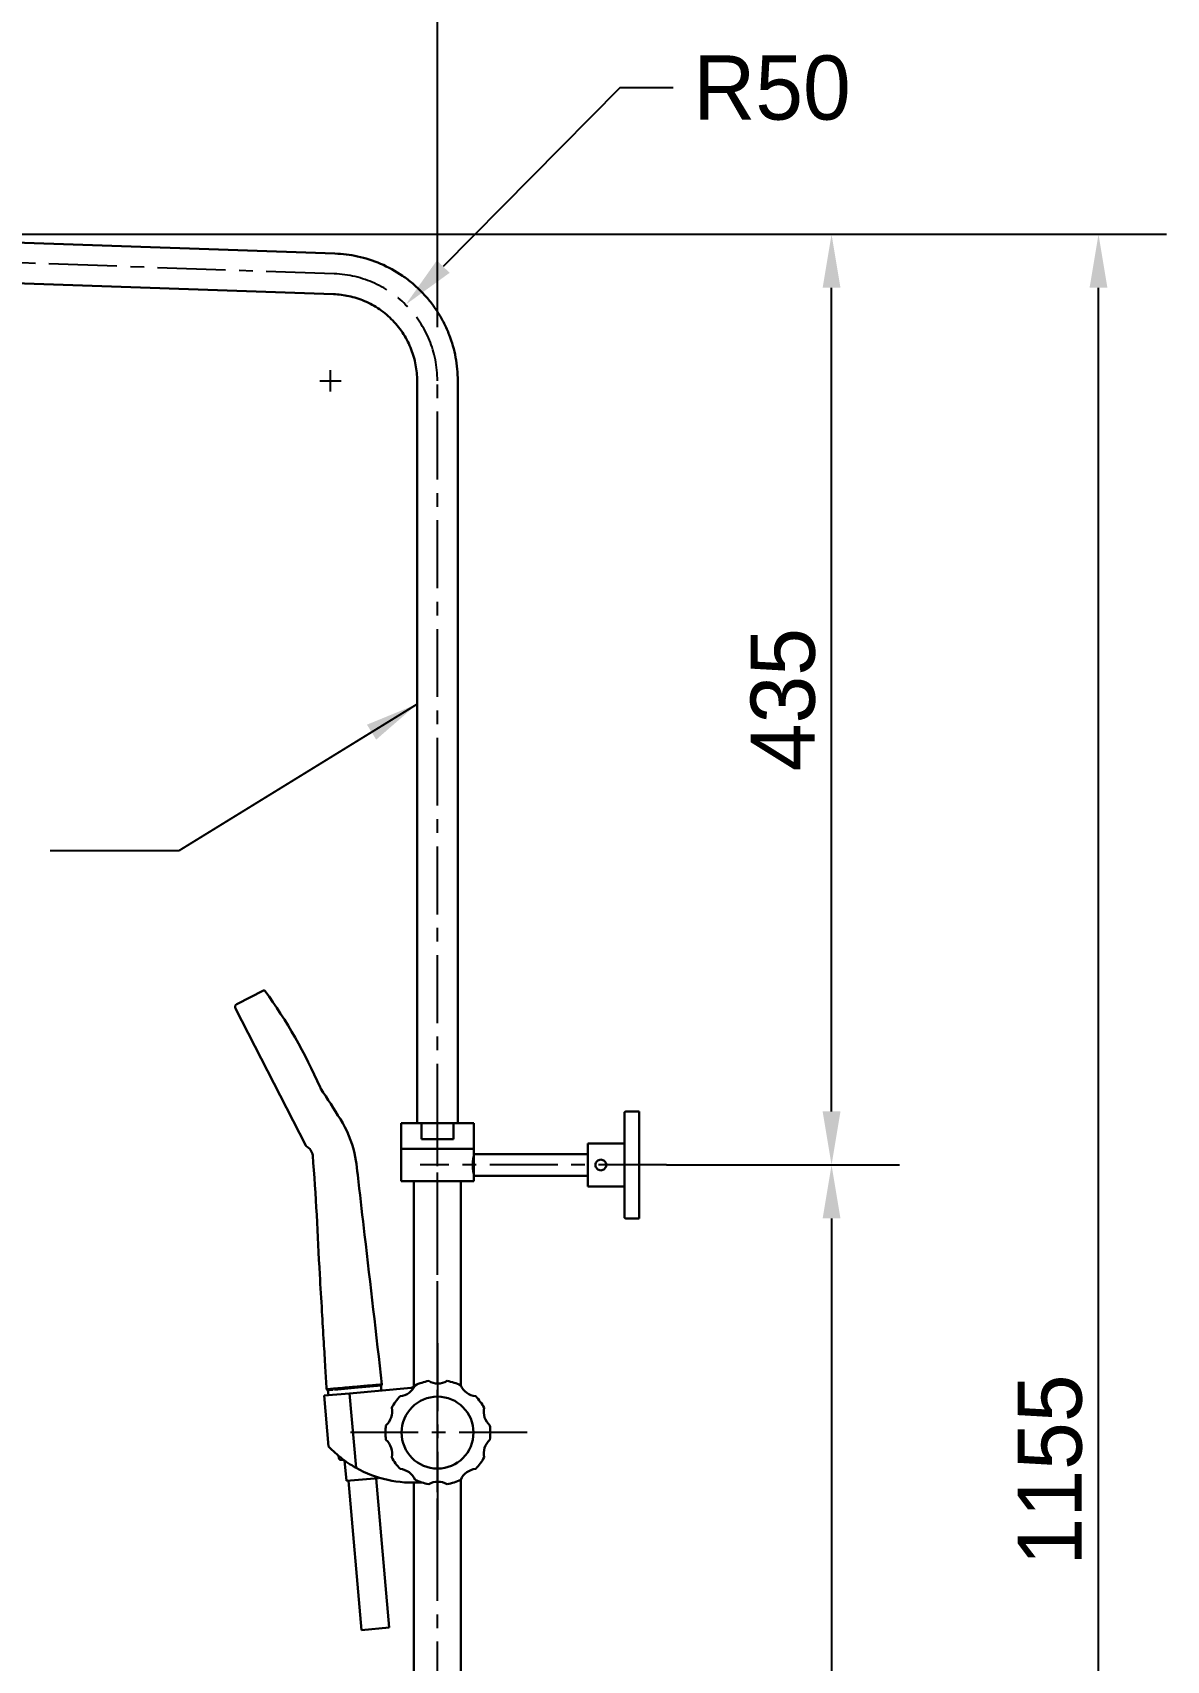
# Model space of a CAD drawing. Header units: millimetres. Extents: x 577 to 7172, y 252 to 2707.
# Drawn here: x 5721 to 6251, y 1122 to 1882 of the extents above; entities that cross this region are included whole.
import ezdxf

# ---------------------------------------------------------------- set-up
doc = ezdxf.new("R2010")
doc.units = ezdxf.units.MM
doc.header["$MEASUREMENT"] = 0
doc.linetypes.add('CENTER', pattern=[50.8, 31.75, -6.35, 6.35, -6.35])
for name, color, linetype, lineweight in [('기호(ISO)', 7, 'Continuous', 25), ('외형선(ISO)', 7, 'Continuous', 30), ('치수(ISO)', 7, 'Continuous', 25)]:
    doc.layers.add(name, color=color, linetype=linetype, lineweight=lineweight)
doc.layers.add('중심 표식(ISO)', color=1, linetype='CENTER', lineweight=25, true_color=0xff0000)
doc.layers.add('중심선(ISO)', color=1, linetype='CENTER', lineweight=25, true_color=0xff0000)
doc.styles.add('Tahoma', font='tahoma.ttf')
doc.styles.add('굴림', font='')
doc.styles.get('굴림').set_extended_font_data('援대┝')
doc.dimstyles.new('기본값 (ISO)', dxfattribs={"dimscale": 10, "dimtxt": 3, "dimasz": 2.5, "dimexe": 3.175, "dimexo": 0, "dimgap": 0.762, "dimtad": 1, "dimtoh": 1, "dimdec": 0, "dimzin": 1, "dimdsep": 46, "dimtxsty": '굴림', "dimcen": 0.5, "dimazin": 0, "dimtfac": 1, "dimtdec": 4, "dimtix": 1, "dimtmove": 1, "dimatfit": 3, "dimfxl": 1, "dimtolj": 1, "dimtzin": 1, "dimarcsym": 0})
doc.dimstyles.new('기본값 - 방법 1b (ISO)$7', dxfattribs={"dimscale": 10, "dimtxt": 3.5, "dimasz": 2.5, "dimexe": 3.175, "dimexo": 0, "dimgap": 0.762, "dimtad": 1, "dimtoh": 1, "dimzin": 1, "dimdsep": 46, "dimtxsty": 'Tahoma', "dimcen": 0.09, "dimazin": 0, "dimtfac": 1, "dimtdec": 4, "dimtix": 1, "dimtmove": 1, "dimatfit": 3, "dimfxl": 1, "dimtolj": 1, "dimtzin": 1, "dimarcsym": 0})

# ---------------------------------------------------------------- blocks, each defined once
blk = doc.blocks.new('*D5')
at = {"layer": 'Defpoints', "color": 0}
for p in [(6016.98, 1353.11), (5926.99, 633.11), (6094.15, 633.11)]:
    blk.add_point(p, dxfattribs=at)
at = {"layer": '치수(ISO)', "color": 0, "lineweight": -2}
for p, q in [((6016.98, 1353.11), (6125.9, 1353.11)), ((6094.15, 1328.11), (6094.15, 658.11)), ((5926.99, 633.11), (6125.9, 633.11))]:
    blk.add_line(p, q, dxfattribs=at)
at = {"layer": '치수(ISO)', "color": 0}
for points in [[(6098.31, 1328.11), (6089.98, 1328.11), (6094.15, 1353.11)], [(6089.98, 658.11), (6098.31, 658.11), (6094.15, 633.11)]]:
    blk.add_solid(points, dxfattribs=at)
at = {"layer": '치수(ISO)', "color": 0, "insert": (6071.53, 993.11), "char_height": 30, "attachment_point": 5, "rotation": 90, "style": '굴림'}
blk.add_mtext('\\A1;720', dxfattribs=at)
blk = doc.blocks.new('*D6')
at = {"layer": 'Defpoints', "color": 0}
for p in [(5603.83, 1788.08), (6094.15, 1788.08), (6016.98, 1353.11)]:
    blk.add_point(p, dxfattribs=at)
at = {"layer": '치수(ISO)', "color": 0, "lineweight": -2}
for p, q in [((5603.83, 1788.08), (6125.9, 1788.08)), ((6094.15, 1378.11), (6094.15, 1763.08)), ((6016.98, 1353.11), (6125.9, 1353.11))]:
    blk.add_line(p, q, dxfattribs=at)
at = {"layer": '치수(ISO)', "color": 0}
for points in [[(6098.31, 1763.08), (6089.98, 1763.08), (6094.15, 1788.08)], [(6089.98, 1378.11), (6098.31, 1378.11), (6094.15, 1353.11)]]:
    blk.add_solid(points, dxfattribs=at)
at = {"layer": '치수(ISO)', "color": 0, "insert": (6071.53, 1570.6), "char_height": 30, "attachment_point": 5, "rotation": 90, "style": '굴림'}
blk.add_mtext('\\A1;435', dxfattribs=at)
blk = doc.blocks.new('*D9')
at = {"layer": 'Defpoints', "color": 0}
for p in [(5909.99, 1904.6), (5909.99, 1744.6), (5544.81, 1693.13)]:
    blk.add_point(p, dxfattribs=at)
at = {"layer": '치수(ISO)', "color": 0, "lineweight": -2}
for p, q in [((5544.81, 1693.13), (5544.81, 1936.35)), ((5909.99, 1744.6), (5909.99, 1936.35)), ((5569.81, 1904.6), (5884.99, 1904.6))]:
    blk.add_line(p, q, dxfattribs=at)
at = {"layer": '치수(ISO)', "color": 0}
for points in [[(5569.81, 1908.76), (5569.81, 1900.43), (5544.81, 1904.6)], [(5884.99, 1900.43), (5884.99, 1908.76), (5909.99, 1904.6)]]:
    blk.add_solid(points, dxfattribs=at)
at = {"layer": '치수(ISO)', "color": 0, "insert": (5727.4, 1927.22), "char_height": 30, "attachment_point": 5, "style": '굴림'}
blk.add_mtext('\\A1;365', dxfattribs=at)
blk = doc.blocks.new('*D15')
at = {"layer": 'Defpoints', "color": 0}
for p in [(5603.83, 1788.08), (6218.89, 1788.08), (5926.99, 633.11)]:
    blk.add_point(p, dxfattribs=at)
at = {"layer": '치수(ISO)', "color": 0, "lineweight": -2}
for p, q in [((5603.83, 1788.08), (6250.64, 1788.08)), ((6218.89, 658.11), (6218.89, 1763.08)), ((5926.99, 633.11), (6250.64, 633.11))]:
    blk.add_line(p, q, dxfattribs=at)
at = {"layer": '치수(ISO)', "color": 0}
for points in [[(6223.06, 1763.08), (6214.72, 1763.08), (6218.89, 1788.08)], [(6214.72, 658.11), (6223.06, 658.11), (6218.89, 633.11)]]:
    blk.add_solid(points, dxfattribs=at)
at = {"layer": '치수(ISO)', "color": 0, "insert": (6196.27, 1210.59), "char_height": 30, "attachment_point": 5, "rotation": 90, "style": '굴림'}
blk.add_mtext('\\A1;1155', dxfattribs=at)
blk = doc.blocks.new('*D16')
at = {"layer": 'Defpoints', "color": 0}
for p in [(5895.13, 1755.17), (5859.99, 1719.6)]:
    blk.add_point(p, dxfattribs=at)
at = {"layer": '치수(ISO)', "color": 0, "lineweight": -2}
for p, q in [((5995.16, 1856.43), (5912.7, 1772.95)), ((6020.16, 1856.43), (5995.16, 1856.43)), ((5854.99, 1719.6), (5864.99, 1719.6)), ((5859.99, 1714.6), (5859.99, 1724.6))]:
    blk.add_line(p, q, dxfattribs=at)
at = {"layer": '치수(ISO)', "color": 0}
blk.add_solid([(5909.73, 1775.88), (5915.66, 1770.03), (5895.13, 1755.17)], dxfattribs=at)
at = {"layer": '치수(ISO)', "color": 0, "insert": (6066.35, 1856.43), "char_height": 30, "attachment_point": 5, "style": '굴림'}
blk.add_mtext('\\A1;R50', dxfattribs=at)

msp = doc.modelspace()

# ---------------------------------------------------------------- linework, layer by layer
at = {"layer": '외형선(ISO)'}
for p, q in [((5862.06, 1779.06), (5603.83, 1788.08)), ((5861.4, 1760.07), (5603.17, 1769.09)), ((5900.49, 1372.61), (5900.49, 1719.6)), ((5919.49, 1372.61), (5919.49, 1719.6)), ((5816.23, 1428.29), (5828.76, 1434.71)), ((5848.42, 1362.2), (5815.58, 1426.27)), ((5997.32, 1377.36), (5997.32, 1353.11)), ((6004.32, 1378.11), (5998.07, 1378.11)), ((6004.32, 1328.11), (6004.32, 1378.11)), ((5902.48, 1372.61), (5892.99, 1372.61)), ((5892.99, 1372.61), (5892.99, 1360.61)), ((5902.48, 1372.61), (5917.5, 1372.61)), ((5902.48, 1365.11), (5902.48, 1372.61)), ((5926.99, 1372.61), (5917.5, 1372.61)), ((5917.5, 1372.61), (5917.5, 1365.11)), ((5926.99, 1372.61), (5926.99, 1360.61)), ((5917.5, 1365.11), (5902.48, 1365.11)), ((5980.32, 1343.11), (5980.32, 1363.11)), ((5997.32, 1363.11), (5980.32, 1363.11)), ((5926.99, 1360.61), (5892.99, 1360.61)), ((5892.99, 1360.61), (5926.99, 1360.61)), ((5892.99, 1345.61), (5892.99, 1360.61)), ((5926.98, 1357.11), (5926.93, 1357.11)), ((5926.98, 1348.13), (5926.98, 1358.1)), ((5926.99, 1358.11), (5926.99, 1360.61)), ((5980.32, 1358.11), (5926.99, 1358.11)), ((5926.98, 1349.11), (5926.93, 1349.11)), ((5980.32, 1348.11), (5926.99, 1348.11)), ((5926.99, 1345.61), (5926.99, 1348.11)), ((5997.32, 1353.11), (5997.32, 1328.86)), ((5892.99, 1345.61), (5926.99, 1345.61)), ((5898.99, 1249.42), (5898.99, 1345.61)), ((5920.99, 1249.88), (5920.99, 1345.61)), ((5997.32, 1343.11), (5980.32, 1343.11)), ((6004.32, 1328.11), (5998.07, 1328.11)), ((5859.08, 1245.52), (5858.7, 1247.83)), ((5858.7, 1247.83), (5858.7, 1247.83)), ((5858.71, 1247.83), (5858.85, 1247.84)), ((5859.06, 1247.86), (5859.44, 1247.89)), ((5861.22, 1248.05), (5859.44, 1247.89)), ((5871.16, 1248.92), (5861.83, 1248.1)), ((5868.9, 1246.38), (5897.63, 1248.89)), ((5883.61, 1250.01), (5871.16, 1248.92)), ((5883.64, 1247.67), (5883.61, 1250.01)), ((5897.63, 1248.89), (5899.24, 1249.52)), ((5868.9, 1246.38), (5856.99, 1245.34)), ((5859.08, 1221.54), (5856.99, 1245.34)), ((5871.95, 1211.58), (5868.9, 1246.38)), ((5863.92, 1216.09), (5863.74, 1217.2)), ((5863.92, 1216.09), (5863.92, 1216.09)), ((5866.1, 1215.35), (5864.99, 1215.25)), ((5867.43, 1205.43), (5866.6, 1214.99)), ((5867.43, 1205.43), (5882.38, 1206.74)), ((5868.43, 1205.52), (5874.53, 1135.78)), ((5881.38, 1206.65), (5887.48, 1136.92)), ((5882.38, 1206.74), (5882.34, 1207.12)), ((5898.99, 905.54), (5898.99, 1204.66)), ((5920.99, 905.04), (5920.99, 1206.22)), ((5887.48, 1136.92), (5874.53, 1135.78))]:
    msp.add_line(p, q, dxfattribs=at)
msp.add_circle((5910.03, 1228.05), 16.81, dxfattribs=at)
for centre, radius, start, end in [((5828.98, 1434.26), 0.5, 35.73327, 117.13547), ((5628.08, 1289.72), 248, 23.71152, 35.73313), ((5816.92, 1426.96), 1.5, 117.13548, 207.13548), ((5859.72, 1391.46), 5, 203.71373, 212.57692), ((5849.76, 1362.88), 1.5, 207.13548, 241.91213), ((5891.72, 1253.49), 8.5, 275.50495, 336.49505), ((5910.2, 1228.05), 24.5, 100.13926, 115.86074), ((5910.2, 1259.49), 8.5, 239.50495, 300.49505), ((5910.2, 1228.05), 24.5, 64.13926, 79.86074), ((5928.68, 1253.49), 8.5, 203.50495, 264.49505), ((5910.2, 1228.05), 24.5, 136.13926, 151.86074), ((5910.2, 1228.05), 24.5, 28.13926, 43.86074), ((5880.3, 1237.77), 8.5, 311.50495, 12.49505), ((5940.11, 1237.77), 8.5, 167.50495, 228.49505), ((5910.2, 1228.05), 24.5, 172.13926, 187.86074), ((5910.2, 1228.05), 24.5, 352.13926, 7.86074), ((5880.3, 1218.34), 8.5, 347.50495, 48.49505), ((5940.11, 1218.34), 8.5, 131.50495, 192.49505), ((5898.55, 1259.23), 54.58, 240.83027, 274.14562), ((5910.2, 1228.05), 24.5, 208.13926, 223.86074), ((5891.72, 1202.62), 8.5, 23.50495, 84.49505), ((5928.68, 1202.62), 8.5, 95.50495, 156.49505), ((5910.2, 1228.05), 24.5, 316.13926, 331.86074), ((5910.2, 1228.05), 24.5, 244.13926, 259.86074), ((5910.2, 1196.61), 8.5, 59.50495, 120.49505), ((5910.2, 1228.05), 24.5, 280.13926, 295.86074)]:
    msp.add_arc(centre, radius, start, end, dxfattribs=at)
for points, knots in [([(5862.06, 1779.06), (5865.62, 1778.94), (5872.92, 1778.02), (5883.67, 1774.59), (5892.19, 1769.9), (5898.48, 1765.1), (5902.86, 1761), (5906.8, 1756.48), (5910.25, 1751.62), (5913.18, 1746.48), (5916.26, 1739.55), (5918.81, 1730.58), (5919.49, 1723.26), (5919.49, 1719.6)], [0, 0, 0, 0, 8.974749, 18.464168, 28.330688, 33.363937, 38.397186, 43.430434, 48.463683, 53.396943, 58.330203, 67.562287, 76.794371, 76.794371, 76.794371, 76.794371]), ([(5861.4, 1760.07), (5863.82, 1759.99), (5868.79, 1759.36), (5876.11, 1757.03), (5881.91, 1753.84), (5886.19, 1750.57), (5889.17, 1747.78), (5891.85, 1744.7), (5894.2, 1741.39), (5896.19, 1737.89), (5898.29, 1733.18), (5900.03, 1727.07), (5900.49, 1722.09), (5900.49, 1719.6)], [0, 0, 0, 0, 8.974749, 18.464168, 28.330688, 33.363937, 38.397186, 43.430434, 48.463683, 53.396943, 58.330203, 67.562287, 76.794371, 76.794371, 76.794371, 76.794371]), ([(5855.51, 1388.77), (5858.55, 1384), (5861.65, 1379.28), (5867.65, 1369.59), (5870.02, 1364.19), (5871.25, 1358.58)], [0, 0, 0, 0, 1.695765, 1.695765, 3.417429, 3.417429, 3.417429, 3.417429]), ([(5997.32, 1377.36), (5997.32, 1377.41), (5997.33, 1377.45), (5997.34, 1377.53), (5997.35, 1377.58), (5997.39, 1377.69), (5997.44, 1377.77), (5997.54, 1377.9), (5997.61, 1377.96), (5997.75, 1378.05), (5997.83, 1378.08), (5997.97, 1378.11), (5998.02, 1378.11), (5998.07, 1378.11)], [0, 0, 0, 0, 0.0129748, 0.0129748, 0.0255751, 0.0255751, 0.0509404, 0.0509404, 0.0763057, 0.0763057, 0.101671, 0.101671, 0.1173824, 0.1173824, 0.1173824, 0.1173824]), ([(5849.05, 1361.56), (5849.67, 1361.23), (5850.96, 1360.14), (5851.59, 1358.54), (5851.68, 1357.6)], [-1, -1, -1, -1, -0.571429, 0, 0, 0, 0]), ([(5858.16, 1248.28), (5857.97, 1251.61), (5857.77, 1254.94), (5857.34, 1262.26), (5857.1, 1266.25), (5856.58, 1275.04), (5856.3, 1279.83), (5855.68, 1290.37), (5855.34, 1296.12), (5853.9, 1320.45), (5853.38, 1339.07), (5851.68, 1357.6)], [0, 0, 0, 0, 1, 1, 2.2, 2.2, 3.64, 3.64, 5.368, 5.368, 10.95119, 10.95119, 10.95119, 10.95119]), ([(5871.25, 1358.58), (5872.21, 1354.17), (5872.57, 1349.66), (5874.03, 1336.95), (5874.99, 1328.72), (5878.65, 1297.18), (5881.36, 1273.86), (5884.06, 1250.55)], [0, 0, 0, 0, 1.352862, 1.352862, 3.837879, 3.837879, 10.878937, 10.878937, 10.878937, 10.878937]), ([(5926.45, 1353.11), (5926.45, 1353.65), (5926.48, 1354.22), (5926.58, 1355.27), (5926.65, 1355.74), (5926.79, 1356.5), (5926.86, 1356.82), (5926.95, 1357.21), (5926.97, 1357.31), (5926.98, 1357.35)], [1.286634, 1.286634, 1.286634, 1.286634, 1.4474745, 1.4474745, 1.608315, 1.608315, 1.769133, 1.769133, 1.8944481, 1.8944481, 1.8944481, 1.8944481]), ([(5983.82, 1353.11), (5983.82, 1353.43), (5983.89, 1353.76), (5984.14, 1354.38), (5984.33, 1354.66), (5984.78, 1355.1), (5985.06, 1355.3), (5985.67, 1355.55), (5986.01, 1355.61), (5986.32, 1355.61)], [-0.3784218, -0.3784218, -0.3784218, -0.3784218, -0.2838229, -0.2838229, -0.1892241, -0.1892241, -0.0946121, -0.0946121, 0, 0, 0, 0]), ([(5986.32, 1355.61), (5986.64, 1355.61), (5986.97, 1355.55), (5987.59, 1355.3), (5987.87, 1355.1), (5988.31, 1354.66), (5988.5, 1354.38), (5988.76, 1353.76), (5988.82, 1353.43), (5988.82, 1353.11)], [0, 0, 0, 0, 0.0946121, 0.0946121, 0.1892241, 0.1892241, 0.2838229, 0.2838229, 0.3784218, 0.3784218, 0.3784218, 0.3784218]), ([(5926.98, 1348.88), (5926.97, 1348.92), (5926.95, 1349.02), (5926.86, 1349.41), (5926.79, 1349.73), (5926.65, 1350.48), (5926.58, 1350.96), (5926.48, 1352.01), (5926.45, 1352.58), (5926.45, 1353.11)], [-1.8944481, -1.8944481, -1.8944481, -1.8944481, -1.769133, -1.769133, -1.608315, -1.608315, -1.4474745, -1.4474745, -1.286634, -1.286634, -1.286634, -1.286634]), ([(5986.32, 1350.61), (5986.01, 1350.61), (5985.67, 1350.68), (5985.06, 1350.93), (5984.78, 1351.13), (5984.33, 1351.57), (5984.14, 1351.85), (5983.89, 1352.46), (5983.82, 1352.8), (5983.82, 1353.11)], [0.7568436, 0.7568436, 0.7568436, 0.7568436, 0.8514556, 0.8514556, 0.9460677, 0.9460677, 1.0406665, 1.0406665, 1.1352653, 1.1352653, 1.1352653, 1.1352653]), ([(5988.82, 1353.11), (5988.82, 1352.8), (5988.76, 1352.46), (5988.5, 1351.85), (5988.31, 1351.57), (5987.87, 1351.13), (5987.59, 1350.93), (5986.97, 1350.68), (5986.64, 1350.61), (5986.32, 1350.61)], [0.3784218, 0.3784218, 0.3784218, 0.3784218, 0.4730206, 0.4730206, 0.5676194, 0.5676194, 0.6622315, 0.6622315, 0.7568436, 0.7568436, 0.7568436, 0.7568436]), ([(5998.07, 1328.11), (5997.99, 1328.11), (5997.91, 1328.13), (5997.76, 1328.18), (5997.68, 1328.22), (5997.56, 1328.31), (5997.5, 1328.37), (5997.41, 1328.5), (5997.37, 1328.58), (5997.34, 1328.69), (5997.33, 1328.72), (5997.32, 1328.79), (5997.32, 1328.83), (5997.32, 1328.86)], [0, 0, 0, 0, 0.0242539, 0.0242539, 0.0481388, 0.0481388, 0.072037, 0.072037, 0.0959347, 0.0959347, 0.1065462, 0.1065462, 0.1173779, 0.1173779, 0.1173779, 0.1173779]), ([(5871.11, 1249.42), (5870.15, 1249.33), (5869.19, 1249.25), (5867.34, 1249.09), (5866.44, 1249.01), (5864.07, 1248.8), (5862.73, 1248.68), (5861.34, 1248.56), (5861.07, 1248.54), (5859.93, 1248.44), (5859.27, 1248.38), (5858.6, 1248.32), (5858.44, 1248.31), (5858.22, 1248.29), (5858.16, 1248.28), (5858.16, 1248.28)], [-2.211658, -2.211658, -2.211658, -2.211658, -1.919309, -1.919309, -1.627797, -1.627797, -1.101885, -1.101885, -0.961802, -0.961802, -0.480575, -0.480575, -0.240219, -0.240219, -0.000003, -0.000003, -0.000003, -0.000003]), ([(5884.06, 1250.55), (5884.06, 1250.55), (5883.78, 1250.53), (5882.64, 1250.43), (5881.76, 1250.35), (5880.04, 1250.2), (5879.44, 1250.14), (5878.24, 1250.04), (5877.67, 1249.99), (5876.85, 1249.92), (5876.62, 1249.9), (5875.98, 1249.84), (5875.56, 1249.81), (5874.82, 1249.74), (5874.49, 1249.71), (5873.17, 1249.6), (5872.14, 1249.51), (5871.11, 1249.42)], [-2.187215, -2.187215, -2.187215, -2.187215, -1.651348, -1.651348, -1.095452, -1.095452, -0.835925, -0.835925, -0.627174, -0.627174, -0.548932, -0.548932, -0.412121, -0.412121, -0.309548, -0.309548, -0.00002, -0.00002, -0.00002, -0.00002]), ([(5871.95, 1211.58), (5871.05, 1212.08), (5870.15, 1212.61), (5867.97, 1214), (5866.7, 1214.89), (5863.09, 1217.63), (5860.97, 1219.58), (5859.21, 1221.4), (5859.14, 1221.47), (5859.08, 1221.54)], [-3.035497, -3.035497, -3.035497, -3.035497, -2.731966, -2.731966, -2.284568, -2.284568, -1.389773, -1.389773, -1.353442, -1.353442, -1.353442, -1.353442]), ([(5864.99, 1215.25), (5864.93, 1215.25), (5864.87, 1215.25), (5864.75, 1215.26), (5864.69, 1215.27), (5864.57, 1215.31), (5864.5, 1215.33), (5864.37, 1215.4), (5864.31, 1215.44), (5864.2, 1215.53), (5864.15, 1215.59), (5864.07, 1215.7), (5864.03, 1215.76), (5863.96, 1215.91), (5863.93, 1216), (5863.92, 1216.09)], [0, 0, 0, 0, 0.0182168, 0.0182168, 0.0358529, 0.0358529, 0.057429, 0.057429, 0.079005, 0.079005, 0.100581, 0.100581, 0.1221571, 0.1221571, 0.1492186, 0.1492186, 0.1492186, 0.1492186])]:
    msp.add_open_spline(points, degree=3, knots=knots, dxfattribs=at)
for points in [[(5858.7, 1247.83), (5858.52, 1247.98), (5858.34, 1248.13), (5858.16, 1248.28)], [(5884.06, 1250.55), (5883.91, 1250.37), (5883.76, 1250.19), (5883.61, 1250.01)]]:
    msp.add_open_spline(points, degree=3, dxfattribs=at)
at = {"layer": '중심 표식(ISO)'}
for p, q in [((5910.03, 1269.87), (5910.03, 1186.24)), ((5951.84, 1228.05), (5868.21, 1228.05))]:
    msp.add_line(p, q, dxfattribs=at)
at = {"layer": '중심선(ISO)'}
for p, q in [((5861.73, 1769.57), (5603.5, 1778.58)), ((5909.99, 1165.44), (5909.99, 1719.6)), ((5909.99, 590.61), (5909.99, 1370.61)), ((6016.98, 1353.11), (5901.98, 1353.11))]:
    msp.add_line(p, q, dxfattribs=at)
msp.add_arc((5859.99, 1719.6), 50, 0, 88, dxfattribs=at)

# ---------------------------------------------------------------- dimensions: what is measured, and where the dimension line sits
at = {"layer": '치수(ISO)'}
for base, p1, p2, angle, picture, middle in [((5909.99, 1904.6), (5544.81, 1693.13), (5909.99, 1744.6), 180, '*D9', (5727.4, 1927.22)), ((6094.15, 1788.08), (6016.98, 1353.11), (5603.83, 1788.08), 90, '*D6', (6071.53, 1570.6)), ((6218.89, 1788.08), (5926.99, 633.11), (5603.83, 1788.08), 90, '*D15', (6196.27, 1210.59)), ((6094.15, 633.11), (6016.98, 1353.11), (5926.99, 633.11), 90, '*D5', (6071.53, 993.11))]:
    dim = msp.add_linear_dim(base=base, p1=p1, p2=p2, angle=angle, dimstyle='기본값 (ISO)', dxfattribs=at)
    dim.commit()
    dim.dimension.update_dxf_attribs({"geometry": picture, "text_midpoint": middle})
dim = msp.add_radius_dim(center=(5859.99, 1719.6), mpoint=(5895.13, 1755.17), dimstyle='기본값 (ISO)', override={"dimtad": 0, "dimtofl": 0}, dxfattribs=at)
dim.commit()
dim.dimension.update_dxf_attribs({"geometry": '*D16', "text_midpoint": (5995.16, 1856.43), "dimtype": 164})

# ---------------------------------------------------------------- leaders
at = {"layer": '기호(ISO)'}
msp.add_leader([(5900.49, 1568.51), (5789.18, 1499.9), (5728.97, 1499.9)], dimstyle='기본값 - 방법 1b (ISO)$7', override={"dimgap": 0.762, "dimtad": 0}, dxfattribs=at)

doc.saveas('drawing.dxf')
